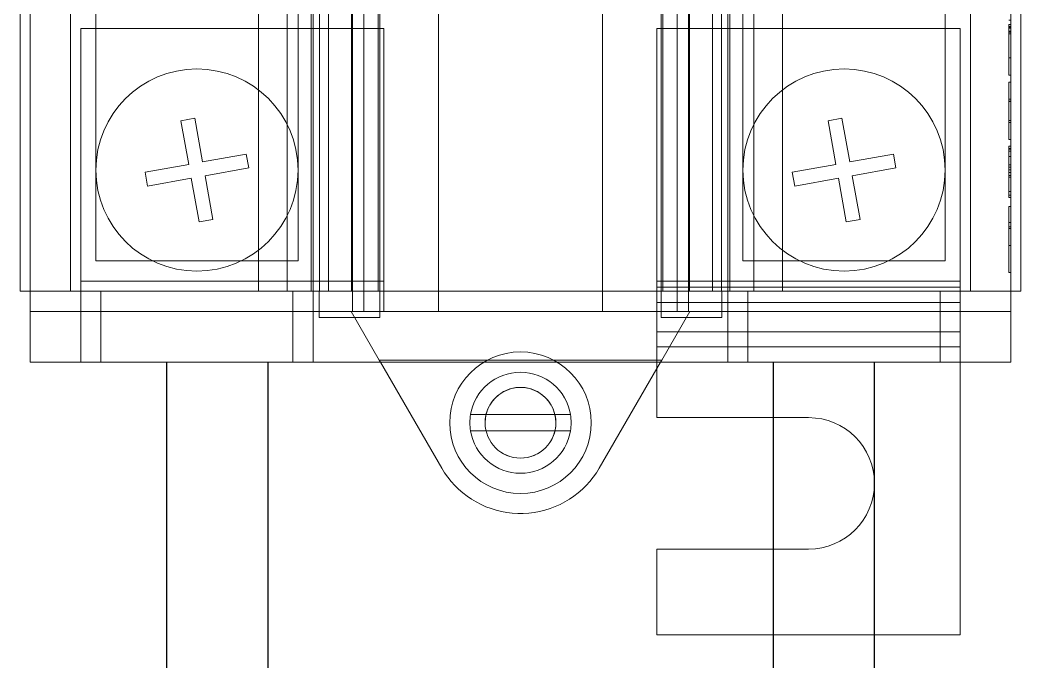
# Model space of a CAD drawing. Header units: millimetres. Extents: x 37984 to 70752, y 14140 to 37584.
# Drawn here: x 45640.73 to 45690.23, y 28271.32 to 28303.08 of the extents above; entities that cross this region are included whole.
import ezdxf

# ---------------------------------------------------------------- set-up
doc = ezdxf.new("R2010")
doc.units = ezdxf.units.MM
doc.set_wipeout_variables(frame=1)
doc.layers.add('000-PI-Oprema', color=30, linetype='Continuous', lineweight=5)
doc.layers.add('004-PI-DIN Šina', color=3, linetype='Continuous')

# ---------------------------------------------------------------- blocks, each defined once
blk = doc.blocks.new('*U529')
at = {"layer": '004-PI-DIN Šina'}
blk.add_lwpolyline([(220, -17.5), (220, 17.5), (0, 17.5), (0, -17.5)], close=True, dxfattribs=at)
for points in [[(0, 12.5), (220, 12.5)], [(0, -12.5), (220, -12.5)]]:
    blk.add_lwpolyline(points, dxfattribs=at)
blk = doc.blocks.new('TCB 17-20')
at = {"layer": '000-PI-Oprema'}
for p, q in [((45640.733, 28289.661), (45640.733, 28317.661)), ((45690.232, 28317.661), (45690.232, 28289.661)), ((45640.733, 28289.661), (45640.733, 28289.661)), ((45690.232, 28289.661), (45690.232, 28289.661)), ((45672.232, 28285.852), (45672.232, 28283.411)), ((45667.95, 28283.561), (45663.015, 28283.561)), ((45679.732, 28283.411), (45672.232, 28283.411)), ((45672.232, 28283.411), (45672.232, 28283.411)), ((45679.732, 28283.411), (45679.732, 28283.411)), ((45667.95, 28282.761), (45663.015, 28282.761)), ((45661.727, 28280.683), (45661.585, 28280.911)), ((45661.585, 28280.911), (45661.585, 28280.911)), ((45669.38, 28280.911), (45669.238, 28280.683)), ((45669.38, 28280.911), (45669.38, 28280.911)), ((45661.882, 28280.464), (45661.727, 28280.683)), ((45662.051, 28280.256), (45661.882, 28280.464)), ((45662.231, 28280.058), (45662.051, 28280.256)), ((45668.915, 28280.256), (45668.734, 28280.058)), ((45669.083, 28280.464), (45668.915, 28280.256)), ((45669.238, 28280.683), (45669.083, 28280.464)), ((45662.423, 28279.871), (45662.231, 28280.058)), ((45662.626, 28279.696), (45662.423, 28279.871)), ((45668.542, 28279.871), (45668.34, 28279.696)), ((45668.734, 28280.058), (45668.542, 28279.871)), ((45662.839, 28279.532), (45662.626, 28279.696)), ((45663.061, 28279.381), (45662.839, 28279.532)), ((45663.291, 28279.243), (45663.061, 28279.381)), ((45667.906, 28279.382), (45667.675, 28279.244)), ((45668.127, 28279.533), (45667.906, 28279.382)), ((45668.34, 28279.696), (45668.127, 28279.533)), ((45663.53, 28279.119), (45663.291, 28279.243)), ((45663.775, 28279.008), (45663.53, 28279.119)), ((45664.026, 28278.912), (45663.775, 28279.008)), ((45664.283, 28278.83), (45664.026, 28278.912)), ((45664.544, 28278.764), (45664.283, 28278.83)), ((45666.685, 28278.831), (45666.424, 28278.765)), ((45666.942, 28278.912), (45666.685, 28278.831)), ((45667.193, 28279.009), (45666.942, 28278.912)), ((45667.437, 28279.119), (45667.193, 28279.009)), ((45667.675, 28279.244), (45667.437, 28279.119)), ((45664.809, 28278.714), (45664.544, 28278.764)), ((45665.078, 28278.68), (45664.809, 28278.714)), ((45665.348, 28278.663), (45665.078, 28278.68)), ((45665.62, 28278.663), (45665.348, 28278.663)), ((45665.891, 28278.68), (45665.62, 28278.663)), ((45666.159, 28278.715), (45665.891, 28278.68)), ((45666.424, 28278.765), (45666.159, 28278.715)), ((45672.232, 28276.911), (45672.232, 28272.661)), ((45672.232, 28276.911), (45672.232, 28276.911)), ((45672.232, 28276.911), (45679.732, 28276.911)), ((45679.732, 28276.911), (45679.732, 28276.911)), ((45672.232, 28272.661), (45672.232, 28272.661)), ((45672.232, 28272.661), (45674.375, 28272.661)), ((45674.375, 28272.661), (45676.518, 28272.661)), ((45676.518, 28272.661), (45678.661, 28272.661)), ((45678.661, 28272.661), (45680.804, 28272.661)), ((45680.804, 28272.661), (45682.947, 28272.661)), ((45682.947, 28272.661), (45685.09, 28272.661)), ((45685.09, 28272.661), (45687.232, 28272.661)), ((45687.232, 28272.661), (45687.232, 28272.661))]:
    blk.add_line(p, q, dxfattribs=at)
for centre, radius, start, end in [((45665.482, 28283.161), 2.5, 9.2069, 170.7931), ((45665.482, 28283.161), 1.75, 0, 180), ((45665.482, 28283.161), 2.5, 170.7931, 180), ((45665.482, 28283.161), 2.5, 0, 9.2069), ((45679.732, 28280.161), 3.25, 0, 90), ((45665.482, 28283.161), 3.5, 180, 0), ((45665.482, 28283.161), 2.5, 180, 189.2069), ((45665.482, 28283.161), 2.5, 189.2069, 350.7931), ((45665.482, 28283.161), 1.75, 180, 0), ((45665.482, 28283.161), 2.5, 350.7931, 0), ((45679.732, 28280.161), 3.25, 270, 0)]:
    blk.add_arc(centre, radius, start, end, dxfattribs=at)
for start_param, end_param in [(-3.141593, 0), (0, 1.570796), (1.570796, 3.141593)]:
    blk.add_ellipse((45665.482, 28283.16), major_axis=(-1.75, 0), ratio=1, start_param=start_param, end_param=end_param, dxfattribs=at)
at = {"color": 0}
blk.add_wipeout([(45641.232, 28321.161), (45689.732, 28321.161), (45689.732, 28286.161), (45641.232, 28286.161)], dxfattribs=at).dxf.layer = '000-PI-Oprema'
at = {"layer": '000-PI-Oprema'}
for p, q in [((45657.176, 28288.661), (45657.176, 28318.661)), ((45657.176, 28288.661), (45657.176, 28318.661)), ((45657.732, 28288.661), (45657.732, 28318.661)), ((45661.42, 28288.661), (45661.42, 28318.661)), ((45661.42, 28288.661), (45661.42, 28318.661)), ((45669.544, 28288.661), (45669.544, 28318.661)), ((45669.544, 28288.661), (45669.544, 28318.661)), ((45673.232, 28288.661), (45673.232, 28318.661)), ((45673.789, 28288.661), (45673.789, 28318.661)), ((45673.789, 28288.661), (45673.789, 28318.661)), ((45658.533, 28318.161), (45658.533, 28288.361)), ((45658.533, 28288.361), (45658.533, 28318.161)), ((45672.432, 28318.161), (45672.432, 28288.361)), ((45672.432, 28288.361), (45672.432, 28318.161)), ((45641.232, 28289.661), (45641.232, 28317.661)), ((45643.233, 28289.661), (45643.233, 28317.661)), ((45652.533, 28317.661), (45652.533, 28289.661)), ((45653.942, 28289.661), (45653.942, 28317.661)), ((45655.124, 28289.661), (45655.124, 28317.661)), ((45655.232, 28289.661), (45655.232, 28317.661)), ((45655.536, 28289.661), (45655.536, 28317.661)), ((45655.982, 28317.661), (45655.982, 28289.661)), ((45657.127, 28289.661), (45657.127, 28317.661)), ((45658.447, 28317.661), (45658.447, 28289.661)), ((45672.518, 28317.661), (45672.518, 28289.661)), ((45673.839, 28317.661), (45673.839, 28289.661)), ((45674.982, 28317.661), (45674.982, 28289.661)), ((45675.43, 28317.661), (45675.43, 28289.661)), ((45675.732, 28289.661), (45675.732, 28317.661)), ((45675.841, 28317.661), (45675.841, 28289.661)), ((45677.023, 28317.661), (45677.023, 28289.661)), ((45678.432, 28289.661), (45678.432, 28317.661)), ((45687.732, 28317.661), (45687.732, 28289.661)), ((45689.732, 28289.661), (45689.732, 28317.661)), ((45644.482, 28295.661), (45644.482, 28311.661)), ((45654.482, 28311.661), (45654.482, 28295.661)), ((45676.482, 28295.661), (45676.482, 28311.661)), ((45686.482, 28311.661), (45686.482, 28295.661)), ((45643.232, 28305.661), (45643.232, 28301.661)), ((45687.732, 28305.661), (45687.732, 28301.661)), ((45689.732, 28303.082), (45689.632, 28303.082)), ((45643.732, 28289.661), (45643.732, 28302.661)), ((45643.732, 28302.661), (45643.732, 28302.661)), ((45643.732, 28302.661), (45658.732, 28302.661)), ((45658.732, 28288.661), (45658.732, 28302.661)), ((45658.732, 28302.661), (45658.732, 28302.661)), ((45672.232, 28302.661), (45672.232, 28288.661)), ((45687.232, 28302.661), (45672.232, 28302.661)), ((45672.232, 28302.661), (45672.232, 28302.661)), ((45672.232, 28302.661), (45674.375, 28302.661)), ((45672.232, 28302.661), (45672.232, 28289.116)), ((45672.232, 28302.661), (45672.232, 28302.661)), ((45674.375, 28302.661), (45676.518, 28302.661)), ((45676.518, 28302.661), (45678.661, 28302.661)), ((45678.661, 28302.661), (45680.804, 28302.661)), ((45680.804, 28302.661), (45682.947, 28302.661)), ((45682.947, 28302.661), (45685.09, 28302.661)), ((45685.09, 28302.661), (45687.232, 28302.661)), ((45687.232, 28289.661), (45687.232, 28302.661)), ((45687.232, 28302.661), (45687.232, 28302.661)), ((45687.232, 28302.661), (45687.232, 28289.661)), ((45687.232, 28302.661), (45687.232, 28302.661)), ((45689.632, 28302.861), (45689.632, 28302.846)), ((45689.649, 28302.861), (45689.632, 28302.861)), ((45689.632, 28302.861), (45689.632, 28302.861)), ((45689.632, 28302.861), (45689.632, 28302.861)), ((45689.632, 28302.861), (45689.632, 28302.861)), ((45689.632, 28302.861), (45689.632, 28302.861)), ((45689.632, 28302.861), (45689.632, 28302.861)), ((45689.632, 28302.861), (45689.632, 28302.861)), ((45689.632, 28302.861), (45689.647, 28302.861)), ((45689.632, 28302.846), (45689.632, 28302.83)), ((45689.632, 28302.83), (45689.632, 28302.815)), ((45689.632, 28302.815), (45689.632, 28302.8)), ((45689.632, 28302.8), (45689.632, 28302.784)), ((45689.632, 28302.784), (45689.632, 28302.769)), ((45689.649, 28302.769), (45689.632, 28302.769)), ((45689.632, 28302.769), (45689.632, 28302.753)), ((45689.632, 28302.753), (45689.632, 28302.737)), ((45689.632, 28302.737), (45689.632, 28302.722)), ((45689.632, 28302.733), (45689.647, 28302.733)), ((45689.632, 28302.722), (45689.632, 28302.706)), ((45689.632, 28302.706), (45689.632, 28302.69)), ((45689.632, 28302.69), (45689.632, 28302.675)), ((45689.649, 28302.675), (45689.632, 28302.675)), ((45689.632, 28302.675), (45689.632, 28302.644)), ((45689.632, 28302.644), (45689.632, 28302.613)), ((45689.632, 28302.613), (45689.632, 28302.583)), ((45689.632, 28302.583), (45689.632, 28302.552)), ((45689.632, 28302.552), (45689.632, 28302.521)), ((45689.647, 28302.861), (45689.661, 28302.861)), ((45689.647, 28302.733), (45689.661, 28302.733)), ((45689.666, 28302.861), (45689.649, 28302.861)), ((45689.666, 28302.769), (45689.649, 28302.769)), ((45689.666, 28302.675), (45689.649, 28302.675)), ((45689.661, 28302.861), (45689.675, 28302.861)), ((45689.661, 28302.733), (45689.675, 28302.733)), ((45689.682, 28302.861), (45689.666, 28302.861)), ((45689.682, 28302.769), (45689.666, 28302.769)), ((45689.682, 28302.675), (45689.666, 28302.675)), ((45689.675, 28302.861), (45689.69, 28302.861)), ((45689.675, 28302.733), (45689.69, 28302.733)), ((45689.699, 28302.861), (45689.682, 28302.861)), ((45689.699, 28302.769), (45689.682, 28302.769)), ((45689.699, 28302.675), (45689.682, 28302.675)), ((45689.69, 28302.861), (45689.704, 28302.861)), ((45689.69, 28302.733), (45689.704, 28302.733)), ((45689.716, 28302.861), (45689.699, 28302.861)), ((45689.716, 28302.769), (45689.699, 28302.769)), ((45689.716, 28302.675), (45689.699, 28302.675)), ((45689.704, 28302.861), (45689.718, 28302.861)), ((45689.704, 28302.733), (45689.718, 28302.733)), ((45689.732, 28302.861), (45689.716, 28302.861)), ((45689.732, 28302.769), (45689.716, 28302.769)), ((45689.732, 28302.675), (45689.716, 28302.675)), ((45689.718, 28302.861), (45689.732, 28302.861)), ((45689.718, 28302.733), (45689.732, 28302.733)), ((45689.632, 28302.523), (45689.647, 28302.523)), ((45689.632, 28302.521), (45689.632, 28302.49)), ((45689.649, 28302.49), (45689.632, 28302.49)), ((45689.632, 28302.49), (45689.632, 28302.489)), ((45689.632, 28302.489), (45689.632, 28302.488)), ((45689.632, 28302.488), (45689.632, 28302.487)), ((45689.632, 28302.487), (45689.632, 28302.486)), ((45689.632, 28302.486), (45689.632, 28302.485)), ((45689.632, 28302.485), (45689.632, 28302.484)), ((45689.632, 28302.484), (45689.647, 28302.484)), ((45689.632, 28302.484), (45689.632, 28302.39)), ((45689.632, 28302.399), (45689.647, 28302.399)), ((45689.632, 28302.39), (45689.632, 28302.296)), ((45689.632, 28302.296), (45689.632, 28302.201)), ((45689.632, 28302.201), (45689.632, 28302.105)), ((45689.632, 28302.105), (45689.632, 28302.01)), ((45689.647, 28302.523), (45689.661, 28302.523)), ((45689.647, 28302.484), (45689.661, 28302.484)), ((45689.647, 28302.399), (45689.661, 28302.399)), ((45689.666, 28302.49), (45689.649, 28302.49)), ((45689.661, 28302.523), (45689.675, 28302.523)), ((45689.661, 28302.484), (45689.675, 28302.484)), ((45689.661, 28302.399), (45689.675, 28302.399)), ((45689.682, 28302.49), (45689.666, 28302.49)), ((45689.675, 28302.523), (45689.69, 28302.523)), ((45689.675, 28302.484), (45689.69, 28302.484)), ((45689.675, 28302.399), (45689.69, 28302.399)), ((45689.699, 28302.49), (45689.682, 28302.49)), ((45689.69, 28302.523), (45689.704, 28302.523)), ((45689.69, 28302.484), (45689.704, 28302.484)), ((45689.69, 28302.399), (45689.704, 28302.399)), ((45689.716, 28302.49), (45689.699, 28302.49)), ((45689.704, 28302.523), (45689.718, 28302.523)), ((45689.704, 28302.484), (45689.718, 28302.484)), ((45689.704, 28302.399), (45689.718, 28302.399)), ((45689.732, 28302.49), (45689.716, 28302.49)), ((45689.718, 28302.523), (45689.732, 28302.523)), ((45689.718, 28302.484), (45689.732, 28302.484)), ((45689.718, 28302.399), (45689.732, 28302.399)), ((45643.232, 28301.661), (45643.232, 28297.661)), ((45687.732, 28301.661), (45687.732, 28297.661)), ((45689.632, 28302.01), (45689.632, 28301.914)), ((45689.632, 28301.914), (45689.632, 28301.82)), ((45689.632, 28301.82), (45689.632, 28301.726)), ((45689.632, 28301.726), (45689.632, 28301.632)), ((45689.632, 28301.632), (45689.632, 28301.54)), ((45689.632, 28301.54), (45689.632, 28301.449)), ((45689.632, 28301.449), (45689.632, 28301.36)), ((45689.632, 28301.36), (45689.632, 28301.273)), ((45689.632, 28301.273), (45689.632, 28301.189)), ((45689.732, 28301.208), (45689.632, 28301.208)), ((45689.632, 28301.189), (45689.632, 28301.108)), ((45689.632, 28301.108), (45689.632, 28301.031)), ((45689.632, 28301.031), (45689.632, 28300.956)), ((45689.632, 28300.956), (45689.632, 28300.885)), ((45689.632, 28300.885), (45689.632, 28300.818)), ((45689.632, 28300.818), (45689.632, 28300.755)), ((45689.632, 28300.755), (45689.632, 28300.697)), ((45689.632, 28300.697), (45689.632, 28300.642)), ((45689.632, 28300.642), (45689.632, 28300.592)), ((45689.632, 28300.592), (45689.632, 28300.545)), ((45689.632, 28300.545), (45689.632, 28300.504)), ((45689.632, 28300.504), (45689.632, 28300.467)), ((45689.632, 28300.467), (45689.632, 28300.435)), ((45689.632, 28300.435), (45689.632, 28300.408)), ((45689.632, 28300.408), (45689.632, 28300.386)), ((45689.632, 28300.386), (45689.632, 28300.368)), ((45689.632, 28300.368), (45689.632, 28300.356)), ((45689.632, 28300.356), (45689.632, 28300.35)), ((45689.649, 28300.348), (45689.632, 28300.348)), ((45689.666, 28300.348), (45689.649, 28300.348)), ((45689.682, 28300.348), (45689.666, 28300.348)), ((45689.699, 28300.348), (45689.682, 28300.348)), ((45689.716, 28300.348), (45689.699, 28300.348)), ((45689.732, 28300.348), (45689.716, 28300.348)), ((45689.632, 28300.011), (45689.632, 28300.008)), ((45689.649, 28300.011), (45689.632, 28300.011)), ((45689.632, 28300.008), (45689.632, 28299.997)), ((45689.632, 28299.997), (45689.632, 28299.978)), ((45689.632, 28299.978), (45689.632, 28299.948)), ((45689.632, 28299.948), (45689.632, 28299.909)), ((45689.632, 28299.909), (45689.632, 28299.858)), ((45689.632, 28299.858), (45689.632, 28299.797)), ((45689.632, 28299.797), (45689.632, 28299.727)), ((45689.632, 28299.727), (45689.632, 28299.648)), ((45689.632, 28299.648), (45689.632, 28299.562)), ((45689.632, 28299.562), (45689.632, 28299.47)), ((45689.666, 28300.011), (45689.649, 28300.011)), ((45689.682, 28300.011), (45689.666, 28300.011)), ((45689.699, 28300.011), (45689.682, 28300.011)), ((45689.716, 28300.011), (45689.699, 28300.011)), ((45689.732, 28300.011), (45689.716, 28300.011)), ((45689.632, 28299.47), (45689.632, 28299.372)), ((45689.632, 28299.372), (45689.632, 28299.27)), ((45689.632, 28299.27), (45689.632, 28299.166)), ((45689.632, 28299.166), (45689.632, 28299.06)), ((45689.649, 28299.166), (45689.632, 28299.166)), ((45689.647, 28299.07), (45689.632, 28299.07)), ((45689.661, 28299.07), (45689.647, 28299.07)), ((45689.666, 28299.166), (45689.649, 28299.166)), ((45689.675, 28299.07), (45689.661, 28299.07)), ((45689.682, 28299.166), (45689.666, 28299.166)), ((45689.69, 28299.07), (45689.675, 28299.07)), ((45689.699, 28299.166), (45689.682, 28299.166)), ((45689.704, 28299.07), (45689.69, 28299.07)), ((45689.716, 28299.166), (45689.699, 28299.166)), ((45689.718, 28299.07), (45689.704, 28299.07)), ((45689.732, 28299.166), (45689.716, 28299.166)), ((45689.732, 28299.07), (45689.718, 28299.07)), ((45689.732, 28299.165), (45689.732, 28299.166)), ((45689.732, 28299.163), (45689.732, 28299.165)), ((45689.732, 28299.16), (45689.732, 28299.163)), ((45689.732, 28299.154), (45689.732, 28299.16)), ((45689.732, 28299.146), (45689.732, 28299.154)), ((45689.732, 28299.135), (45689.732, 28299.146)), ((45689.732, 28299.12), (45689.732, 28299.135)), ((45689.732, 28299.103), (45689.732, 28299.12)), ((45689.732, 28299.081), (45689.732, 28299.103)), ((45689.732, 28299.055), (45689.732, 28299.081)), ((45689.632, 28299.06), (45689.632, 28298.953)), ((45689.632, 28299.055), (45689.647, 28299.055)), ((45689.632, 28298.953), (45689.632, 28298.845)), ((45689.632, 28298.845), (45689.632, 28298.737)), ((45689.632, 28298.737), (45689.632, 28298.629)), ((45689.632, 28298.629), (45689.632, 28298.522)), ((45689.647, 28299.055), (45689.661, 28299.055)), ((45689.661, 28299.055), (45689.675, 28299.055)), ((45689.675, 28299.055), (45689.69, 28299.055)), ((45689.69, 28299.055), (45689.704, 28299.055)), ((45689.704, 28299.055), (45689.718, 28299.055)), ((45689.718, 28299.055), (45689.732, 28299.055)), ((45689.732, 28299.055), (45689.732, 28299.027)), ((45689.732, 28299.027), (45689.732, 28298.995)), ((45689.732, 28298.995), (45689.732, 28298.96)), ((45689.732, 28298.96), (45689.732, 28298.923)), ((45689.732, 28298.923), (45689.732, 28298.883)), ((45689.732, 28298.883), (45689.732, 28298.843)), ((45689.732, 28298.843), (45689.732, 28298.802)), ((45689.732, 28298.802), (45689.732, 28298.761)), ((45689.732, 28298.761), (45689.732, 28298.719)), ((45689.732, 28298.719), (45689.732, 28298.678)), ((45689.732, 28298.678), (45689.732, 28298.637)), ((45689.732, 28298.637), (45689.732, 28298.596)), ((45689.732, 28298.596), (45689.732, 28298.556)), ((45649.372, 28298.224), (45648.693, 28298.102)), ((45648.693, 28298.102), (45649.082, 28295.939)), ((45648.693, 28298.102), (45648.693, 28298.102)), ((45649.761, 28296.062), (45649.372, 28298.224)), ((45649.372, 28298.224), (45649.372, 28298.224)), ((45681.372, 28298.224), (45680.693, 28298.102)), ((45680.693, 28298.102), (45681.082, 28295.939)), ((45680.693, 28298.102), (45680.693, 28298.102)), ((45681.761, 28296.062), (45681.372, 28298.224)), ((45681.372, 28298.224), (45681.372, 28298.224)), ((45689.632, 28298.522), (45689.632, 28298.416)), ((45689.632, 28298.416), (45689.632, 28298.312)), ((45689.632, 28298.312), (45689.632, 28298.21)), ((45689.632, 28298.21), (45689.632, 28298.11)), ((45689.632, 28298.11), (45689.647, 28298.11)), ((45689.632, 28298.02), (45689.632, 28298.11)), ((45689.647, 28298.11), (45689.661, 28298.11)), ((45689.661, 28298.11), (45689.675, 28298.11)), ((45689.675, 28298.11), (45689.69, 28298.11)), ((45689.69, 28298.11), (45689.704, 28298.11)), ((45689.704, 28298.11), (45689.718, 28298.11)), ((45689.718, 28298.11), (45689.732, 28298.11)), ((45689.732, 28298.556), (45689.732, 28298.517)), ((45689.732, 28298.517), (45689.732, 28298.48)), ((45689.732, 28298.48), (45689.732, 28298.443)), ((45689.732, 28298.443), (45689.732, 28298.409)), ((45689.732, 28298.409), (45689.732, 28298.375)), ((45689.732, 28298.375), (45689.732, 28298.344)), ((45689.732, 28298.344), (45689.732, 28298.314)), ((45689.732, 28298.314), (45689.732, 28298.286)), ((45689.732, 28298.286), (45689.732, 28298.26)), ((45689.732, 28298.26), (45689.732, 28298.235)), ((45689.732, 28298.235), (45689.732, 28298.211)), ((45689.732, 28298.211), (45689.732, 28298.189)), ((45689.732, 28298.189), (45689.732, 28298.169)), ((45689.732, 28298.169), (45689.732, 28298.15)), ((45689.732, 28298.15), (45689.732, 28298.132)), ((45689.732, 28298.132), (45689.732, 28298.116)), ((45689.732, 28298.116), (45689.732, 28298.101)), ((45689.732, 28298.101), (45689.732, 28298.088)), ((45689.732, 28298.088), (45689.732, 28298.075)), ((45689.732, 28298.075), (45689.732, 28298.064)), ((45643.232, 28297.661), (45643.232, 28293.661)), ((45687.732, 28297.661), (45687.732, 28293.661)), ((45689.632, 28297.933), (45689.632, 28298.02)), ((45689.647, 28298.017), (45689.632, 28298.017)), ((45689.632, 28297.849), (45689.632, 28297.933)), ((45689.632, 28297.769), (45689.632, 28297.849)), ((45689.632, 28297.694), (45689.632, 28297.769)), ((45689.632, 28297.624), (45689.632, 28297.694)), ((45689.632, 28297.558), (45689.632, 28297.624)), ((45689.661, 28298.017), (45689.647, 28298.017)), ((45689.675, 28298.017), (45689.661, 28298.017)), ((45689.69, 28298.017), (45689.675, 28298.017)), ((45689.704, 28298.017), (45689.69, 28298.017)), ((45689.718, 28298.017), (45689.704, 28298.017)), ((45689.732, 28298.017), (45689.718, 28298.017)), ((45689.732, 28298.064), (45689.732, 28298.055)), ((45689.732, 28298.055), (45689.732, 28298.046)), ((45689.732, 28298.046), (45689.732, 28298.039)), ((45689.732, 28298.039), (45689.732, 28298.033)), ((45689.732, 28298.033), (45689.732, 28298.028)), ((45689.732, 28298.028), (45689.732, 28298.024)), ((45689.732, 28298.024), (45689.732, 28298.021)), ((45689.732, 28298.021), (45689.732, 28298.018)), ((45689.732, 28298.018), (45689.732, 28298.017)), ((45689.732, 28298.017), (45689.732, 28298.017)), ((45689.632, 28297.497), (45689.632, 28297.558)), ((45689.632, 28297.441), (45689.632, 28297.497)), ((45689.632, 28297.389), (45689.632, 28297.441)), ((45689.632, 28297.343), (45689.632, 28297.389)), ((45689.632, 28297.302), (45689.632, 28297.343)), ((45689.632, 28297.266), (45689.632, 28297.302)), ((45689.632, 28297.236), (45689.632, 28297.266)), ((45689.632, 28297.211), (45689.632, 28297.236)), ((45689.632, 28297.192), (45689.632, 28297.211)), ((45689.632, 28297.179), (45689.632, 28297.192)), ((45689.632, 28297.171), (45689.632, 28297.179)), ((45689.632, 28297.171), (45689.632, 28297.171)), ((45689.732, 28297.17), (45689.632, 28297.17)), ((45689.632, 28296.82), (45689.632, 28296.841)), ((45689.632, 28296.841), (45689.647, 28296.841)), ((45689.632, 28296.799), (45689.632, 28296.82)), ((45689.632, 28296.778), (45689.632, 28296.799)), ((45689.632, 28296.757), (45689.632, 28296.778)), ((45689.632, 28296.736), (45689.632, 28296.757)), ((45689.632, 28296.715), (45689.632, 28296.736)), ((45689.632, 28296.721), (45689.647, 28296.721)), ((45689.632, 28296.694), (45689.632, 28296.715)), ((45689.632, 28296.715), (45689.649, 28296.715)), ((45689.632, 28296.673), (45689.632, 28296.694)), ((45689.649, 28296.692), (45689.632, 28296.692)), ((45689.632, 28296.652), (45689.632, 28296.673)), ((45689.632, 28296.631), (45689.632, 28296.652)), ((45689.632, 28296.61), (45689.632, 28296.631)), ((45689.632, 28296.588), (45689.632, 28296.61)), ((45689.632, 28296.588), (45689.649, 28296.588)), ((45689.632, 28296.546), (45689.632, 28296.588)), ((45689.647, 28296.841), (45689.661, 28296.841)), ((45689.647, 28296.721), (45689.661, 28296.721)), ((45689.649, 28296.715), (45689.666, 28296.715)), ((45689.666, 28296.692), (45689.649, 28296.692)), ((45689.649, 28296.588), (45689.666, 28296.588)), ((45689.661, 28296.841), (45689.675, 28296.841)), ((45689.661, 28296.721), (45689.675, 28296.721)), ((45689.666, 28296.715), (45689.682, 28296.715)), ((45689.682, 28296.692), (45689.666, 28296.692)), ((45689.666, 28296.588), (45689.682, 28296.588)), ((45689.675, 28296.841), (45689.69, 28296.841)), ((45689.675, 28296.721), (45689.69, 28296.721)), ((45689.682, 28296.715), (45689.699, 28296.715)), ((45689.699, 28296.692), (45689.682, 28296.692)), ((45689.682, 28296.588), (45689.699, 28296.588)), ((45689.69, 28296.841), (45689.704, 28296.841)), ((45689.69, 28296.721), (45689.704, 28296.721)), ((45689.699, 28296.715), (45689.716, 28296.715)), ((45689.716, 28296.692), (45689.699, 28296.692)), ((45689.699, 28296.588), (45689.716, 28296.588)), ((45689.704, 28296.841), (45689.718, 28296.841)), ((45689.704, 28296.721), (45689.718, 28296.721)), ((45689.716, 28296.715), (45689.732, 28296.715)), ((45689.732, 28296.692), (45689.716, 28296.692)), ((45689.716, 28296.588), (45689.732, 28296.588)), ((45689.718, 28296.841), (45689.732, 28296.841)), ((45689.718, 28296.721), (45689.732, 28296.721)), ((45651.924, 28296.451), (45649.761, 28296.062)), ((45652.046, 28295.772), (45651.924, 28296.451)), ((45651.924, 28296.451), (45651.924, 28296.451)), ((45683.924, 28296.451), (45681.761, 28296.062)), ((45684.046, 28295.772), (45683.924, 28296.451)), ((45683.924, 28296.451), (45683.924, 28296.451)), ((45689.632, 28296.504), (45689.632, 28296.546)), ((45689.632, 28296.462), (45689.632, 28296.504)), ((45689.632, 28296.42), (45689.632, 28296.462)), ((45689.632, 28296.377), (45689.632, 28296.42)), ((45689.632, 28296.335), (45689.632, 28296.377)), ((45689.632, 28296.26), (45689.632, 28296.335)), ((45689.632, 28296.335), (45689.647, 28296.335)), ((45689.632, 28296.184), (45689.632, 28296.26)), ((45689.632, 28296.108), (45689.632, 28296.184)), ((45689.632, 28296.033), (45689.632, 28296.108)), ((45689.647, 28296.335), (45689.661, 28296.335)), ((45689.661, 28296.335), (45689.675, 28296.335)), ((45689.675, 28296.335), (45689.69, 28296.335)), ((45689.69, 28296.335), (45689.704, 28296.335)), ((45689.704, 28296.335), (45689.718, 28296.335)), ((45689.718, 28296.335), (45689.732, 28296.335)), ((45644.482, 28291.161), (45644.482, 28295.661)), ((45649.082, 28295.939), (45646.919, 28295.55)), ((45649.082, 28295.939), (45649.082, 28295.939)), ((45649.761, 28296.062), (45649.761, 28296.062)), ((45649.883, 28295.382), (45652.046, 28295.772)), ((45652.046, 28295.772), (45652.046, 28295.772)), ((45654.482, 28295.661), (45654.482, 28291.161)), ((45676.482, 28291.161), (45676.482, 28295.661)), ((45681.082, 28295.939), (45678.919, 28295.55)), ((45681.082, 28295.939), (45681.082, 28295.939)), ((45681.761, 28296.062), (45681.761, 28296.062)), ((45681.883, 28295.382), (45684.046, 28295.772)), ((45684.046, 28295.772), (45684.046, 28295.772)), ((45686.482, 28295.661), (45686.482, 28291.161)), ((45689.632, 28295.957), (45689.632, 28296.033)), ((45689.632, 28295.88), (45689.632, 28295.957)), ((45689.649, 28295.912), (45689.632, 28295.912)), ((45689.632, 28295.804), (45689.632, 28295.88)), ((45689.632, 28295.81), (45689.647, 28295.81)), ((45689.632, 28295.729), (45689.632, 28295.804)), ((45689.632, 28295.653), (45689.632, 28295.729)), ((45689.632, 28295.663), (45689.647, 28295.663)), ((45689.632, 28295.577), (45689.632, 28295.653)), ((45689.647, 28295.81), (45689.661, 28295.81)), ((45689.647, 28295.663), (45689.661, 28295.663)), ((45689.666, 28295.912), (45689.649, 28295.912)), ((45689.661, 28295.81), (45689.675, 28295.81)), ((45689.661, 28295.663), (45689.675, 28295.663)), ((45689.682, 28295.912), (45689.666, 28295.912)), ((45689.675, 28295.81), (45689.69, 28295.81)), ((45689.675, 28295.663), (45689.69, 28295.663)), ((45689.699, 28295.912), (45689.682, 28295.912)), ((45689.69, 28295.81), (45689.704, 28295.81)), ((45689.69, 28295.663), (45689.704, 28295.663)), ((45689.716, 28295.912), (45689.699, 28295.912)), ((45689.704, 28295.81), (45689.718, 28295.81)), ((45689.704, 28295.663), (45689.718, 28295.663)), ((45689.732, 28295.912), (45689.716, 28295.912)), ((45689.718, 28295.81), (45689.732, 28295.81)), ((45689.718, 28295.663), (45689.732, 28295.663)), ((45646.919, 28295.55), (45647.041, 28294.871)), ((45646.919, 28295.55), (45646.919, 28295.55)), ((45647.041, 28294.871), (45649.204, 28295.26)), ((45649.204, 28295.26), (45649.593, 28293.097)), ((45649.204, 28295.26), (45649.204, 28295.26)), ((45650.272, 28293.22), (45649.883, 28295.382)), ((45649.883, 28295.382), (45649.883, 28295.382)), ((45678.919, 28295.55), (45679.041, 28294.871)), ((45678.919, 28295.55), (45678.919, 28295.55)), ((45679.041, 28294.871), (45681.204, 28295.26)), ((45681.204, 28295.26), (45681.593, 28293.097)), ((45681.204, 28295.26), (45681.204, 28295.26)), ((45682.272, 28293.22), (45681.883, 28295.382)), ((45681.883, 28295.382), (45681.883, 28295.382)), ((45689.632, 28295.502), (45689.632, 28295.577)), ((45689.632, 28295.542), (45689.647, 28295.542)), ((45689.632, 28295.427), (45689.632, 28295.502)), ((45689.632, 28295.352), (45689.632, 28295.427)), ((45689.632, 28295.396), (45689.647, 28295.396)), ((45689.632, 28295.278), (45689.632, 28295.352)), ((45689.732, 28295.307), (45689.632, 28295.307)), ((45689.632, 28295.205), (45689.632, 28295.278)), ((45689.632, 28295.134), (45689.632, 28295.205)), ((45689.632, 28295.064), (45689.632, 28295.134)), ((45689.647, 28295.542), (45689.661, 28295.542)), ((45689.647, 28295.396), (45689.661, 28295.396)), ((45689.661, 28295.542), (45689.675, 28295.542)), ((45689.661, 28295.396), (45689.675, 28295.396)), ((45689.675, 28295.542), (45689.69, 28295.542)), ((45689.675, 28295.396), (45689.69, 28295.396)), ((45689.69, 28295.542), (45689.704, 28295.542)), ((45689.69, 28295.396), (45689.704, 28295.396)), ((45689.704, 28295.542), (45689.718, 28295.542)), ((45689.704, 28295.396), (45689.718, 28295.396)), ((45689.718, 28295.542), (45689.732, 28295.542)), ((45689.718, 28295.396), (45689.732, 28295.396)), ((45647.041, 28294.871), (45647.041, 28294.871)), ((45679.041, 28294.871), (45679.041, 28294.871)), ((45689.632, 28294.997), (45689.632, 28295.064)), ((45689.632, 28294.933), (45689.632, 28294.997)), ((45689.632, 28294.873), (45689.632, 28294.933)), ((45689.632, 28294.818), (45689.632, 28294.873)), ((45689.632, 28294.767), (45689.632, 28294.818)), ((45689.632, 28294.722), (45689.632, 28294.767)), ((45689.632, 28294.684), (45689.632, 28294.722)), ((45689.632, 28294.653), (45689.632, 28294.684)), ((45689.632, 28294.628), (45689.632, 28294.653)), ((45689.632, 28294.61), (45689.632, 28294.628)), ((45689.632, 28294.599), (45689.632, 28294.61)), ((45689.632, 28294.593), (45689.632, 28294.599)), ((45689.632, 28294.592), (45689.632, 28294.593)), ((45689.632, 28294.592), (45689.632, 28294.562)), ((45689.732, 28294.592), (45689.632, 28294.592)), ((45689.632, 28294.562), (45689.632, 28294.534)), ((45689.632, 28294.534), (45689.632, 28294.505)), ((45689.632, 28294.505), (45689.632, 28294.477)), ((45689.632, 28294.477), (45689.632, 28294.449)), ((45689.632, 28294.449), (45689.632, 28294.421)), ((45689.632, 28294.421), (45689.632, 28294.299)), ((45689.632, 28294.421), (45689.647, 28294.421)), ((45689.632, 28294.299), (45689.647, 28294.299)), ((45689.647, 28294.421), (45689.661, 28294.421)), ((45689.647, 28294.299), (45689.661, 28294.299)), ((45689.661, 28294.421), (45689.675, 28294.421)), ((45689.661, 28294.299), (45689.675, 28294.299)), ((45689.675, 28294.421), (45689.69, 28294.421)), ((45689.675, 28294.299), (45689.69, 28294.299)), ((45689.69, 28294.421), (45689.704, 28294.421)), ((45689.69, 28294.299), (45689.704, 28294.299)), ((45689.704, 28294.421), (45689.718, 28294.421)), ((45689.704, 28294.299), (45689.718, 28294.299)), ((45689.718, 28294.421), (45689.732, 28294.421)), ((45689.718, 28294.299), (45689.732, 28294.299)), ((45643.232, 28293.661), (45643.232, 28289.661)), ((45687.732, 28293.661), (45687.732, 28289.661)), ((45689.632, 28293.85), (45689.632, 28293.85)), ((45689.632, 28293.85), (45689.632, 28293.735)), ((45689.632, 28293.85), (45689.647, 28293.85)), ((45689.632, 28293.85), (45689.632, 28293.85)), ((45689.632, 28292.849), (45689.632, 28293.85)), ((45689.632, 28293.735), (45689.632, 28293.618)), ((45689.647, 28293.85), (45689.661, 28293.85)), ((45689.661, 28293.85), (45689.675, 28293.85)), ((45689.675, 28293.85), (45689.69, 28293.85)), ((45689.69, 28293.85), (45689.704, 28293.85)), ((45689.704, 28293.85), (45689.718, 28293.85)), ((45689.718, 28293.85), (45689.732, 28293.85)), ((45689.732, 28293.85), (45689.732, 28293.85)), ((45689.732, 28293.85), (45689.732, 28293.85)), ((45649.593, 28293.097), (45650.272, 28293.22)), ((45650.272, 28293.22), (45650.272, 28293.22)), ((45681.593, 28293.097), (45682.272, 28293.22)), ((45682.272, 28293.22), (45682.272, 28293.22)), ((45689.632, 28293.618), (45689.632, 28293.497)), ((45689.632, 28293.497), (45689.632, 28293.375)), ((45689.632, 28293.375), (45689.632, 28293.252)), ((45689.632, 28293.252), (45689.632, 28293.13)), ((45689.632, 28293.13), (45689.632, 28293.008)), ((45649.593, 28293.097), (45649.593, 28293.097)), ((45681.593, 28293.097), (45681.593, 28293.097)), ((45689.632, 28293.062), (45689.632, 28293.062)), ((45689.632, 28293.062), (45689.647, 28293.062)), ((45689.632, 28293.008), (45689.632, 28292.886)), ((45689.632, 28292.886), (45689.632, 28292.764)), ((45689.632, 28292.849), (45689.632, 28292.849)), ((45689.632, 28292.849), (45689.632, 28290.596)), ((45689.632, 28292.849), (45689.647, 28292.849)), ((45689.632, 28292.768), (45689.632, 28292.768)), ((45689.632, 28292.768), (45689.647, 28292.768)), ((45689.632, 28292.764), (45689.632, 28292.643)), ((45689.632, 28292.643), (45689.632, 28292.522)), ((45689.647, 28293.062), (45689.661, 28293.062)), ((45689.647, 28292.849), (45689.661, 28292.849)), ((45689.647, 28292.768), (45689.661, 28292.768)), ((45689.661, 28293.062), (45689.675, 28293.062)), ((45689.661, 28292.849), (45689.675, 28292.849)), ((45689.661, 28292.768), (45689.675, 28292.768)), ((45689.675, 28293.062), (45689.69, 28293.062)), ((45689.675, 28292.849), (45689.69, 28292.849)), ((45689.675, 28292.768), (45689.69, 28292.768)), ((45689.69, 28293.062), (45689.704, 28293.062)), ((45689.69, 28292.849), (45689.704, 28292.849)), ((45689.69, 28292.768), (45689.704, 28292.768)), ((45689.704, 28293.062), (45689.718, 28293.062)), ((45689.704, 28292.849), (45689.718, 28292.849)), ((45689.704, 28292.768), (45689.718, 28292.768)), ((45689.718, 28293.062), (45689.732, 28293.062)), ((45689.718, 28292.849), (45689.732, 28292.849)), ((45689.718, 28292.768), (45689.732, 28292.768)), ((45689.732, 28293.062), (45689.732, 28293.062)), ((45689.732, 28292.849), (45689.732, 28292.849)), ((45689.732, 28292.768), (45689.732, 28292.768)), ((45689.632, 28292.522), (45689.632, 28292.402)), ((45689.632, 28292.402), (45689.632, 28292.282)), ((45689.632, 28292.282), (45689.632, 28292.162)), ((45689.632, 28292.162), (45689.632, 28292.042)), ((45689.632, 28292.042), (45689.632, 28291.922)), ((45689.632, 28291.922), (45689.632, 28291.801)), ((45689.632, 28291.921), (45689.647, 28291.921)), ((45689.632, 28291.801), (45689.632, 28291.68)), ((45689.632, 28291.68), (45689.632, 28291.558)), ((45689.647, 28291.921), (45689.661, 28291.921)), ((45689.661, 28291.921), (45689.675, 28291.921)), ((45689.675, 28291.921), (45689.69, 28291.921)), ((45689.69, 28291.921), (45689.704, 28291.921)), ((45689.704, 28291.921), (45689.718, 28291.921)), ((45689.718, 28291.921), (45689.732, 28291.921)), ((45647.303, 28291.161), (45644.482, 28291.161)), ((45644.482, 28291.161), (45644.482, 28291.161)), ((45651.662, 28291.161), (45647.303, 28291.161)), ((45654.482, 28291.161), (45651.662, 28291.161)), ((45654.482, 28291.161), (45654.482, 28291.161)), ((45679.303, 28291.161), (45676.482, 28291.161)), ((45676.482, 28291.161), (45676.482, 28291.161)), ((45683.662, 28291.161), (45679.303, 28291.161)), ((45686.482, 28291.161), (45683.662, 28291.161)), ((45686.482, 28291.161), (45686.482, 28291.161)), ((45689.632, 28291.558), (45689.632, 28291.436)), ((45689.632, 28291.436), (45689.632, 28291.314)), ((45689.632, 28291.314), (45689.632, 28291.192)), ((45689.632, 28291.192), (45689.632, 28291.07)), ((45689.632, 28291.07), (45689.632, 28290.948)), ((45689.632, 28290.948), (45689.632, 28290.828)), ((45689.632, 28290.828), (45689.632, 28290.71)), ((45689.632, 28290.71), (45689.632, 28290.596)), ((45643.732, 28290.161), (45643.732, 28290.161)), ((45643.732, 28290.161), (45658.732, 28290.161)), ((45658.732, 28290.161), (45658.732, 28290.161)), ((45687.232, 28290.161), (45672.232, 28290.161)), ((45672.232, 28290.161), (45672.232, 28290.161)), ((45687.232, 28290.161), (45687.232, 28290.161)), ((45689.632, 28290.596), (45689.632, 28290.596)), ((45689.632, 28290.596), (45689.647, 28290.596)), ((45689.632, 28290.596), (45689.632, 28290.596)), ((45689.647, 28290.596), (45689.661, 28290.596)), ((45689.661, 28290.596), (45689.675, 28290.596)), ((45689.675, 28290.596), (45689.69, 28290.596)), ((45689.69, 28290.596), (45689.704, 28290.596)), ((45689.704, 28290.596), (45689.718, 28290.596)), ((45689.718, 28290.596), (45689.732, 28290.596)), ((45689.732, 28290.596), (45689.732, 28290.596)), ((45689.732, 28290.596), (45689.732, 28290.596)), ((45652.533, 28289.661), (45640.733, 28289.661)), ((45641.232, 28289.661), (45641.232, 28289.661)), ((45641.232, 28286.161), (45641.232, 28289.661)), ((45643.232, 28289.661), (45643.232, 28289.661)), ((45643.233, 28289.661), (45643.233, 28289.661)), ((45643.732, 28289.661), (45643.732, 28289.661)), ((45643.732, 28289.661), (45643.732, 28286.161)), ((45644.732, 28289.661), (45644.732, 28286.161)), ((45644.732, 28289.661), (45644.732, 28286.161)), ((45652.533, 28289.661), (45678.432, 28289.661)), ((45652.533, 28289.661), (45652.533, 28289.661)), ((45654.232, 28289.661), (45654.232, 28286.161)), ((45654.232, 28289.661), (45654.232, 28286.161)), ((45655.232, 28289.661), (45655.232, 28289.661)), ((45655.232, 28289.661), (45655.232, 28286.161)), ((45655.533, 28288.361), (45655.533, 28289.661)), ((45655.533, 28289.661), (45655.533, 28288.361)), ((45655.982, 28289.661), (45655.982, 28289.661)), ((45672.232, 28289.861), (45674.375, 28289.861)), ((45674.375, 28289.861), (45676.518, 28289.861)), ((45674.982, 28289.661), (45674.982, 28289.661)), ((45675.432, 28288.361), (45675.432, 28289.661)), ((45675.432, 28289.661), (45675.432, 28288.361)), ((45675.732, 28289.661), (45675.732, 28289.661)), ((45675.732, 28289.661), (45675.732, 28286.161)), ((45676.518, 28289.861), (45678.661, 28289.861)), ((45676.732, 28289.661), (45676.732, 28286.161)), ((45676.732, 28289.661), (45676.732, 28286.161)), ((45690.232, 28289.661), (45678.432, 28289.661)), ((45678.432, 28289.661), (45678.432, 28289.661)), ((45678.661, 28289.861), (45680.804, 28289.861)), ((45680.804, 28289.861), (45682.947, 28289.861)), ((45682.947, 28289.861), (45685.09, 28289.861)), ((45685.09, 28289.861), (45687.232, 28289.861)), ((45686.232, 28289.661), (45686.232, 28286.161)), ((45686.232, 28289.661), (45686.232, 28286.161)), ((45687.232, 28289.661), (45687.232, 28289.661)), ((45687.232, 28289.661), (45687.232, 28286.161)), ((45687.732, 28289.661), (45687.732, 28289.661)), ((45687.732, 28289.661), (45687.732, 28289.661)), ((45689.732, 28289.661), (45689.732, 28289.661)), ((45689.732, 28289.661), (45689.732, 28286.161)), ((45672.232, 28289.116), (45687.232, 28289.116)), ((45672.232, 28289.116), (45672.232, 28286.916)), ((45641.232, 28288.661), (45641.232, 28288.661)), ((45657.111, 28288.661), (45641.232, 28288.661)), ((45643.732, 28288.661), (45643.732, 28288.661)), ((45655.232, 28288.661), (45655.232, 28288.661)), ((45658.533, 28288.361), (45655.533, 28288.361)), ((45655.533, 28288.361), (45658.533, 28288.361)), ((45657.111, 28288.661), (45673.854, 28288.661)), ((45657.111, 28288.661), (45657.111, 28288.661)), ((45658.501, 28286.253), (45657.111, 28288.661)), ((45657.732, 28288.661), (45657.732, 28288.661)), ((45657.732, 28288.661), (45657.732, 28288.661)), ((45658.732, 28288.661), (45658.732, 28288.661)), ((45672.232, 28288.661), (45672.232, 28288.661)), ((45672.432, 28288.361), (45675.432, 28288.361)), ((45672.432, 28288.361), (45675.432, 28288.361)), ((45673.854, 28288.661), (45672.464, 28286.253)), ((45673.232, 28288.661), (45673.232, 28288.661)), ((45673.232, 28288.661), (45673.232, 28288.661)), ((45689.732, 28288.661), (45673.854, 28288.661)), ((45673.854, 28288.661), (45673.854, 28288.661)), ((45675.732, 28288.661), (45675.732, 28288.661)), ((45687.232, 28288.661), (45687.232, 28288.661)), ((45689.732, 28288.661), (45689.732, 28288.661)), ((45672.232, 28287.661), (45687.232, 28287.661)), ((45672.232, 28286.916), (45674.375, 28286.916)), ((45672.232, 28286.916), (45672.232, 28285.852)), ((45674.375, 28286.916), (45676.518, 28286.916)), ((45676.518, 28286.916), (45678.661, 28286.916)), ((45678.661, 28286.916), (45680.804, 28286.916)), ((45680.804, 28286.916), (45682.947, 28286.916)), ((45682.947, 28286.916), (45685.09, 28286.916)), ((45685.09, 28286.916), (45687.232, 28286.916)), ((45672.464, 28286.253), (45658.501, 28286.253)), ((45658.554, 28286.161), (45658.501, 28286.253)), ((45672.464, 28286.253), (45672.411, 28286.161)), ((45689.732, 28286.161), (45641.232, 28286.161)), ((45641.232, 28286.161), (45641.232, 28286.161)), ((45643.732, 28286.161), (45643.732, 28286.161)), ((45655.232, 28286.161), (45655.232, 28286.161)), ((45661.585, 28280.911), (45658.554, 28286.161)), ((45672.411, 28286.161), (45669.38, 28280.911)), ((45675.732, 28286.161), (45675.732, 28286.161)), ((45687.232, 28286.161), (45687.232, 28286.161)), ((45687.232, 28286.161), (45687.232, 28272.661)), ((45689.732, 28286.161), (45689.732, 28286.161))]:
    blk.add_line(p, q, dxfattribs=at)
for centre, radius, start, end in [((45649.482, 28295.661), 5, 0, 180), ((45681.482, 28295.661), 5, 0, 180), ((45649.482, 28295.661), 5, 180, 0), ((45681.482, 28295.661), 5, 180, 0), ((45665.482, 28283.161), 3.5, 0, 180)]:
    blk.add_arc(centre, radius, start, end, dxfattribs=at)

msp = doc.modelspace()

# ---------------------------------------------------------------- block references
at = {"rotation": 270}
msp.add_blockref('*U529', (45665.483, 28439.404), dxfattribs=at)

# ---------------------------------------------------------------- next in the draw order: block references
at = {"color": 0}
msp.add_blockref('TCB 17-20', (0, 0), dxfattribs=at)

doc.saveas('drawing.dxf')
